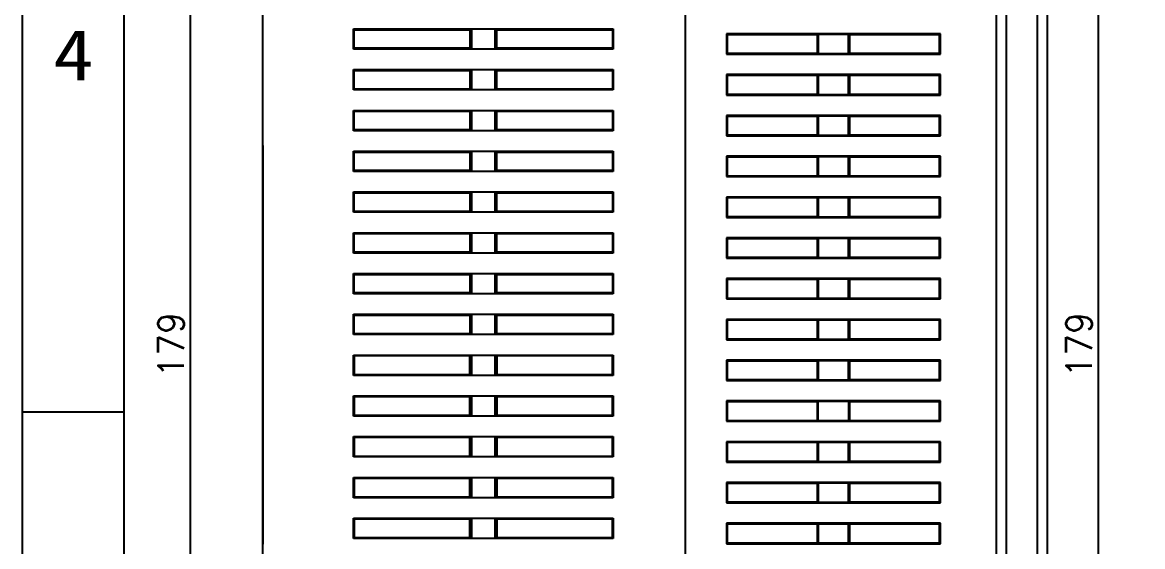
# Model space of a CAD drawing. Header units: millimetres. Extents: x 1109 to 1703, y -3218 to -2798.
# Drawn here: x 1109.3 to 1219.2, y -3021.5 to -2970.1 of the extents above; entities that cross this region are included whole.
import ezdxf
from ezdxf.enums import TextEntityAlignment as Align

# ---------------------------------------------------------------- set-up
doc = ezdxf.new("R2010")
doc.units = ezdxf.units.MM
doc.styles.get("Standard").update_dxf_attribs({"font": 'txt', "bigfont": 'gbcbig.shx'})
doc.styles.add('TEXTSTYLE_0', font='txt', dxfattribs={"width": 0.8})
doc.dimstyles.new('ISO-25', dxfattribs={"dimtxt": 2.5, "dimasz": 2.5, "dimexe": 1.25, "dimexo": 0.625, "dimtad": 1, "dimtxsty": 'Standard', "dimcen": 2.5, "dimadec": 0, "dimazin": 0, "dimtfac": 1, "dimtmove": 0, "dimatfit": 3, "dimfxl": 1, "dimarcsym": 0})

# ---------------------------------------------------------------- blocks, each defined once
blk = doc.blocks.new('*D156')
at = {"color": 0, "lineweight": -2}
for p, q in [((1132.28, -2912.26), (1124.52, -2912.26)), ((1125.77, -2914.76), (1125.77, -3088.76)), ((1132.28, -3091.26), (1124.52, -3091.26))]:
    blk.add_line(p, q, dxfattribs=at)
at = {"color": 0}
for points in [[(1125.36, -2914.76), (1126.19, -2914.76), (1125.77, -2912.26)], [(1125.36, -3088.76), (1126.19, -3088.76), (1125.77, -3091.26)]]:
    blk.add_solid(points, dxfattribs=at)
at = {"layer": 'Defpoints', "color": 0}
for p in [(1132.9, -2912.26), (1125.77, -3091.26), (1132.9, -3091.26)]:
    blk.add_point(p, dxfattribs=at)
at = {"color": 0, "insert": (1123.9, -3001.76), "char_height": 2.5, "attachment_point": 5, "rotation": 90}
blk.add_mtext('179', dxfattribs=at)
blk = doc.blocks.new('SUN_6HWZ35TKK40GSGJE8VEUYAXIAKM')
at = {"color": 7, "linetype": 'Continuous'}
for p, q in [((-594, 0), (-594, 420)), ((-584, 10), (-584, 410)), ((-594, 210), (-584, 210))]:
    blk.add_line(p, q, dxfattribs=at)
at = {"color": 2, "linetype": 'Continuous', "style": 'TEXTSTYLE_0', "width": 1.2}
blk.add_text('4', height=5, dxfattribs=at).set_placement((-590.99, 242.5), (-586.99, 242.5), align=Align.FIT)
blk = doc.blocks.new('*D151')
at = {"color": 0, "lineweight": -2}
for p, q in [((1229.78, -2912.26), (1213.64, -2912.26)), ((1214.89, -2914.76), (1214.89, -3088.76)), ((1226.57, -3091.26), (1213.64, -3091.26))]:
    blk.add_line(p, q, dxfattribs=at)
at = {"color": 0}
for points in [[(1214.47, -2914.76), (1215.31, -2914.76), (1214.89, -2912.26)], [(1214.47, -3088.76), (1215.31, -3088.76), (1214.89, -3091.26)]]:
    blk.add_solid(points, dxfattribs=at)
at = {"layer": 'Defpoints', "color": 0}
for p in [(1230.4, -2912.26), (1214.89, -3091.26), (1227.19, -3091.26)]:
    blk.add_point(p, dxfattribs=at)
at = {"color": 0, "insert": (1213.01, -3001.76), "char_height": 2.5, "attachment_point": 5, "rotation": 90}
blk.add_mtext('179', dxfattribs=at)

msp = doc.modelspace()

# ---------------------------------------------------------------- linework, layer by layer
at = {"color": 7, "linetype": 'Continuous'}
for p, q in [((1132.902, -3091.255), (1132.902, -2912.255)), ((1174.402, -3091.255), (1174.402, -2912.255)), ((1204.902, -3091.255), (1204.902, -2933.255)), ((1205.902, -3091.255), (1205.902, -2933.305)), ((1208.902, -2933.305), (1208.902, -3091.255)), ((1209.902, -3090.255), (1209.902, -2934.255)), ((1141.805, -2972.752), (1141.805, -2970.759)), ((1141.805, -2970.759), (1141.892, -2970.846)), ((1141.805, -2970.759), (1167.298, -2970.759)), ((1141.892, -2972.664), (1141.892, -2970.846)), ((1141.892, -2970.846), (1153.242, -2970.846)), ((1153.399, -2970.79), (1153.242, -2970.846)), ((1153.242, -2970.846), (1153.242, -2972.664)), ((1153.399, -2970.79), (1153.399, -2972.72)), ((1155.705, -2970.79), (1153.399, -2970.79)), ((1155.705, -2972.72), (1155.705, -2970.79)), ((1155.861, -2970.846), (1155.705, -2970.79)), ((1155.861, -2972.664), (1155.861, -2970.846)), ((1155.861, -2970.846), (1167.211, -2970.846)), ((1167.298, -2970.759), (1167.211, -2970.846)), ((1167.211, -2970.846), (1167.211, -2972.664)), ((1167.298, -2970.759), (1167.298, -2972.752)), ((1178.402, -2971.255), (1178.402, -2973.255)), ((1178.493, -2971.347), (1178.402, -2971.255)), ((1199.402, -2971.255), (1178.402, -2971.255)), ((1187.323, -2971.347), (1187.402, -2971.292)), ((1187.402, -2971.292), (1187.402, -2973.218)), ((1187.402, -2971.292), (1190.402, -2971.292)), ((1190.402, -2973.218), (1190.402, -2971.292)), ((1190.402, -2971.292), (1190.48, -2971.347)), ((1199.31, -2971.347), (1199.402, -2971.255)), ((1199.402, -2973.255), (1199.402, -2971.255)), ((1178.493, -2971.347), (1178.493, -2973.163)), ((1187.323, -2971.347), (1178.493, -2971.347)), ((1187.297, -2971.347), (1187.297, -2973.163)), ((1199.31, -2971.347), (1190.48, -2971.347)), ((1190.507, -2973.163), (1190.507, -2971.347)), ((1199.31, -2973.163), (1199.31, -2971.347)), ((1141.892, -2972.664), (1141.805, -2972.752)), ((1167.298, -2972.752), (1141.805, -2972.752)), ((1153.242, -2972.664), (1141.892, -2972.664)), ((1153.242, -2972.664), (1153.399, -2972.72)), ((1153.399, -2972.72), (1155.705, -2972.72)), ((1155.705, -2972.72), (1155.861, -2972.664)), ((1167.211, -2972.664), (1155.861, -2972.664)), ((1167.298, -2972.752), (1167.211, -2972.664)), ((1178.493, -2973.163), (1178.402, -2973.255)), ((1178.402, -2973.255), (1199.402, -2973.255)), ((1178.493, -2973.163), (1187.323, -2973.163)), ((1187.402, -2973.218), (1187.323, -2973.163)), ((1190.402, -2973.218), (1187.402, -2973.218)), ((1190.48, -2973.163), (1190.402, -2973.218)), ((1190.48, -2973.163), (1199.31, -2973.163)), ((1199.402, -2973.255), (1199.31, -2973.163)), ((1141.805, -2976.752), (1141.805, -2974.759)), ((1141.805, -2974.759), (1141.892, -2974.846)), ((1141.805, -2974.759), (1167.298, -2974.759)), ((1141.892, -2976.664), (1141.892, -2974.846)), ((1141.892, -2974.846), (1153.242, -2974.846)), ((1153.399, -2974.79), (1153.242, -2974.846)), ((1153.242, -2974.846), (1153.242, -2976.664)), ((1153.399, -2974.79), (1153.399, -2976.72)), ((1155.705, -2974.79), (1153.399, -2974.79)), ((1155.705, -2976.72), (1155.705, -2974.79)), ((1155.861, -2974.846), (1155.705, -2974.79)), ((1155.861, -2976.664), (1155.861, -2974.846)), ((1155.861, -2974.846), (1167.211, -2974.846)), ((1167.298, -2974.759), (1167.211, -2974.846)), ((1167.211, -2974.846), (1167.211, -2976.664)), ((1167.298, -2974.759), (1167.298, -2976.752)), ((1178.402, -2975.255), (1178.402, -2977.255)), ((1199.402, -2975.255), (1178.402, -2975.255)), ((1178.493, -2975.347), (1178.402, -2975.255)), ((1178.493, -2975.347), (1178.493, -2977.163)), ((1187.323, -2975.347), (1178.493, -2975.347)), ((1187.297, -2975.347), (1187.297, -2977.163)), ((1187.323, -2975.347), (1187.402, -2975.292)), ((1187.402, -2975.292), (1187.402, -2977.218)), ((1187.402, -2975.292), (1190.402, -2975.292)), ((1190.402, -2977.218), (1190.402, -2975.292)), ((1190.402, -2975.292), (1190.48, -2975.347)), ((1199.31, -2975.347), (1190.48, -2975.347)), ((1190.507, -2977.163), (1190.507, -2975.347)), ((1199.31, -2975.347), (1199.402, -2975.255)), ((1199.31, -2977.163), (1199.31, -2975.347)), ((1199.402, -2977.255), (1199.402, -2975.255)), ((1141.892, -2976.664), (1141.805, -2976.752)), ((1167.298, -2976.752), (1141.805, -2976.752)), ((1153.242, -2976.664), (1141.892, -2976.664)), ((1153.242, -2976.664), (1153.399, -2976.72)), ((1153.399, -2976.72), (1155.705, -2976.72)), ((1155.705, -2976.72), (1155.861, -2976.664)), ((1167.211, -2976.664), (1155.861, -2976.664)), ((1167.298, -2976.752), (1167.211, -2976.664)), ((1178.493, -2977.163), (1178.402, -2977.255)), ((1178.402, -2977.255), (1199.402, -2977.255)), ((1178.493, -2977.163), (1187.323, -2977.163)), ((1187.402, -2977.218), (1187.323, -2977.163)), ((1190.402, -2977.218), (1187.402, -2977.218)), ((1190.48, -2977.163), (1190.402, -2977.218)), ((1190.48, -2977.163), (1199.31, -2977.163)), ((1199.402, -2977.255), (1199.31, -2977.163)), ((1141.805, -2980.752), (1141.805, -2978.759)), ((1141.805, -2978.759), (1141.892, -2978.846)), ((1141.805, -2978.759), (1167.298, -2978.759)), ((1141.892, -2980.664), (1141.892, -2978.846)), ((1141.892, -2978.846), (1153.242, -2978.846)), ((1153.399, -2978.79), (1153.242, -2978.846)), ((1153.242, -2978.846), (1153.242, -2980.664)), ((1153.399, -2978.79), (1153.399, -2980.72)), ((1155.705, -2978.79), (1153.399, -2978.79)), ((1155.705, -2980.72), (1155.705, -2978.79)), ((1155.861, -2978.846), (1155.705, -2978.79)), ((1155.861, -2980.664), (1155.861, -2978.846)), ((1155.861, -2978.846), (1167.211, -2978.846)), ((1167.298, -2978.759), (1167.211, -2978.846)), ((1167.211, -2978.846), (1167.211, -2980.664)), ((1167.298, -2978.759), (1167.298, -2980.752)), ((1178.402, -2979.255), (1178.402, -2981.255)), ((1199.402, -2979.255), (1178.402, -2979.255)), ((1178.493, -2979.347), (1178.402, -2979.255)), ((1178.493, -2979.347), (1178.493, -2981.163)), ((1187.323, -2979.347), (1178.493, -2979.347)), ((1187.297, -2979.347), (1187.297, -2981.163)), ((1187.323, -2979.347), (1187.402, -2979.292)), ((1187.402, -2979.292), (1187.402, -2981.218)), ((1187.402, -2979.292), (1190.402, -2979.292)), ((1190.402, -2981.218), (1190.402, -2979.292)), ((1190.402, -2979.292), (1190.48, -2979.347)), ((1199.31, -2979.347), (1190.48, -2979.347)), ((1190.507, -2981.163), (1190.507, -2979.347)), ((1199.31, -2979.347), (1199.402, -2979.255)), ((1199.31, -2981.163), (1199.31, -2979.347)), ((1199.402, -2981.255), (1199.402, -2979.255)), ((1141.892, -2980.664), (1141.805, -2980.752)), ((1167.298, -2980.752), (1141.805, -2980.752)), ((1153.242, -2980.664), (1141.892, -2980.664)), ((1153.242, -2980.664), (1153.399, -2980.72)), ((1153.399, -2980.72), (1155.705, -2980.72)), ((1155.705, -2980.72), (1155.861, -2980.664)), ((1167.211, -2980.664), (1155.861, -2980.664)), ((1167.298, -2980.752), (1167.211, -2980.664)), ((1178.493, -2981.163), (1178.402, -2981.255)), ((1178.493, -2981.163), (1187.323, -2981.163)), ((1187.402, -2981.218), (1187.323, -2981.163)), ((1190.48, -2981.163), (1190.402, -2981.218)), ((1190.48, -2981.163), (1199.31, -2981.163)), ((1199.402, -2981.255), (1199.31, -2981.163)), ((1132.902, -2982.197), (1132.902, -3021.313)), ((1132.902, -2982.197), (1132.902, -3021.313)), ((1132.902, -2982.197), (1132.902, -3021.313)), ((1132.902, -2982.197), (1132.902, -3021.313)), ((1132.902, -2982.197), (1132.902, -3021.313)), ((1132.902, -2982.197), (1132.902, -3021.313)), ((1132.902, -2982.197), (1132.902, -3021.313)), ((1178.402, -2981.255), (1199.402, -2981.255)), ((1190.402, -2981.218), (1187.402, -2981.218)), ((1141.805, -2984.752), (1141.805, -2982.759)), ((1141.805, -2982.759), (1141.892, -2982.846)), ((1141.805, -2982.759), (1167.298, -2982.759)), ((1141.892, -2984.664), (1141.892, -2982.846)), ((1141.892, -2982.846), (1153.242, -2982.846)), ((1153.399, -2982.79), (1153.242, -2982.846)), ((1153.242, -2982.846), (1153.242, -2984.664)), ((1153.399, -2982.79), (1153.399, -2984.72)), ((1155.705, -2982.79), (1153.399, -2982.79)), ((1155.705, -2984.72), (1155.705, -2982.79)), ((1155.861, -2982.846), (1155.705, -2982.79)), ((1155.861, -2984.664), (1155.861, -2982.846)), ((1155.861, -2982.846), (1167.211, -2982.846)), ((1167.298, -2982.759), (1167.211, -2982.846)), ((1167.211, -2982.846), (1167.211, -2984.664)), ((1167.298, -2982.759), (1167.298, -2984.752)), ((1178.402, -2983.255), (1178.402, -2985.255)), ((1199.402, -2983.255), (1178.402, -2983.255)), ((1178.493, -2983.347), (1178.402, -2983.255)), ((1178.493, -2983.347), (1178.493, -2985.163)), ((1187.323, -2983.347), (1178.493, -2983.347)), ((1187.297, -2983.347), (1187.297, -2985.163)), ((1187.323, -2983.347), (1187.402, -2983.292)), ((1187.402, -2983.292), (1187.402, -2985.218)), ((1187.402, -2983.292), (1190.402, -2983.292)), ((1190.402, -2985.218), (1190.402, -2983.292)), ((1190.402, -2983.292), (1190.48, -2983.347)), ((1199.31, -2983.347), (1190.48, -2983.347)), ((1190.507, -2985.163), (1190.507, -2983.347)), ((1199.31, -2983.347), (1199.402, -2983.255)), ((1199.31, -2985.163), (1199.31, -2983.347)), ((1199.402, -2985.255), (1199.402, -2983.255)), ((1141.892, -2984.664), (1141.805, -2984.752)), ((1167.298, -2984.752), (1141.805, -2984.752)), ((1153.242, -2984.664), (1141.892, -2984.664)), ((1153.242, -2984.664), (1153.399, -2984.72)), ((1153.399, -2984.72), (1155.705, -2984.72)), ((1155.705, -2984.72), (1155.861, -2984.664)), ((1167.211, -2984.664), (1155.861, -2984.664)), ((1167.298, -2984.752), (1167.211, -2984.664)), ((1178.493, -2985.163), (1178.402, -2985.255)), ((1178.402, -2985.255), (1199.402, -2985.255)), ((1178.493, -2985.163), (1187.323, -2985.163)), ((1187.402, -2985.218), (1187.323, -2985.163)), ((1190.402, -2985.218), (1187.402, -2985.218)), ((1190.48, -2985.163), (1190.402, -2985.218)), ((1190.48, -2985.163), (1199.31, -2985.163)), ((1199.402, -2985.255), (1199.31, -2985.163)), ((1141.805, -2988.752), (1141.805, -2986.759)), ((1141.805, -2986.759), (1141.892, -2986.846)), ((1141.805, -2986.759), (1167.298, -2986.759)), ((1141.892, -2988.664), (1141.892, -2986.846)), ((1141.892, -2986.846), (1153.242, -2986.846)), ((1153.399, -2986.79), (1153.242, -2986.846)), ((1153.242, -2986.846), (1153.242, -2988.664)), ((1153.399, -2986.79), (1153.399, -2988.72)), ((1155.705, -2986.79), (1153.399, -2986.79)), ((1155.705, -2988.72), (1155.705, -2986.79)), ((1155.861, -2986.846), (1155.705, -2986.79)), ((1155.861, -2988.664), (1155.861, -2986.846)), ((1155.861, -2986.846), (1167.211, -2986.846)), ((1167.298, -2986.759), (1167.211, -2986.846)), ((1167.211, -2986.846), (1167.211, -2988.664)), ((1167.298, -2986.759), (1167.298, -2988.752)), ((1178.402, -2987.255), (1178.402, -2989.255)), ((1199.402, -2987.255), (1178.402, -2987.255)), ((1178.493, -2987.347), (1178.402, -2987.255)), ((1178.493, -2987.347), (1178.493, -2989.163)), ((1187.323, -2987.347), (1178.493, -2987.347)), ((1187.297, -2987.347), (1187.297, -2989.163)), ((1187.323, -2987.347), (1187.402, -2987.292)), ((1187.402, -2987.292), (1187.402, -2989.218)), ((1187.402, -2987.292), (1190.402, -2987.292)), ((1190.402, -2989.218), (1190.402, -2987.292)), ((1190.402, -2987.292), (1190.48, -2987.347)), ((1199.31, -2987.347), (1190.48, -2987.347)), ((1190.507, -2989.163), (1190.507, -2987.347)), ((1199.31, -2987.347), (1199.402, -2987.255)), ((1199.31, -2989.163), (1199.31, -2987.347)), ((1199.402, -2989.255), (1199.402, -2987.255)), ((1141.892, -2988.664), (1141.805, -2988.752)), ((1167.298, -2988.752), (1141.805, -2988.752)), ((1153.242, -2988.664), (1141.892, -2988.664)), ((1153.242, -2988.664), (1153.399, -2988.72)), ((1153.399, -2988.72), (1155.705, -2988.72)), ((1155.705, -2988.72), (1155.861, -2988.664)), ((1167.211, -2988.664), (1155.861, -2988.664)), ((1167.298, -2988.752), (1167.211, -2988.664)), ((1178.493, -2989.163), (1178.402, -2989.255)), ((1178.402, -2989.255), (1199.402, -2989.255)), ((1178.493, -2989.163), (1187.323, -2989.163)), ((1187.402, -2989.218), (1187.323, -2989.163)), ((1190.402, -2989.218), (1187.402, -2989.218)), ((1190.48, -2989.163), (1190.402, -2989.218)), ((1190.48, -2989.163), (1199.31, -2989.163)), ((1199.402, -2989.255), (1199.31, -2989.163)), ((1141.805, -2992.752), (1141.805, -2990.759)), ((1141.805, -2990.759), (1141.892, -2990.846)), ((1141.805, -2990.759), (1167.298, -2990.759)), ((1141.892, -2992.664), (1141.892, -2990.846)), ((1141.892, -2990.846), (1153.242, -2990.846)), ((1153.399, -2990.79), (1153.242, -2990.846)), ((1153.242, -2990.846), (1153.242, -2992.664)), ((1153.399, -2990.79), (1153.399, -2992.72)), ((1155.705, -2990.79), (1153.399, -2990.79)), ((1155.705, -2992.72), (1155.705, -2990.79)), ((1155.861, -2990.846), (1155.705, -2990.79)), ((1155.861, -2992.664), (1155.861, -2990.846)), ((1155.861, -2990.846), (1167.211, -2990.846)), ((1167.298, -2990.759), (1167.211, -2990.846)), ((1167.211, -2990.846), (1167.211, -2992.664)), ((1167.298, -2990.759), (1167.298, -2992.752)), ((1178.402, -2991.255), (1178.402, -2993.255)), ((1199.402, -2991.255), (1178.402, -2991.255)), ((1178.493, -2991.347), (1178.402, -2991.255)), ((1178.493, -2991.347), (1178.493, -2993.163)), ((1187.323, -2991.347), (1178.493, -2991.347)), ((1187.297, -2991.347), (1187.297, -2993.163)), ((1187.323, -2991.347), (1187.402, -2991.292)), ((1187.402, -2991.292), (1190.402, -2991.292)), ((1187.402, -2991.292), (1187.402, -2993.218)), ((1190.402, -2993.218), (1190.402, -2991.292)), ((1190.402, -2991.292), (1190.48, -2991.347)), ((1199.31, -2991.347), (1190.48, -2991.347)), ((1190.507, -2993.163), (1190.507, -2991.347)), ((1199.31, -2991.347), (1199.402, -2991.255)), ((1199.31, -2993.163), (1199.31, -2991.347)), ((1199.402, -2993.255), (1199.402, -2991.255)), ((1141.892, -2992.664), (1141.805, -2992.752)), ((1167.298, -2992.752), (1141.805, -2992.752)), ((1153.242, -2992.664), (1141.892, -2992.664)), ((1153.242, -2992.664), (1153.399, -2992.72)), ((1153.399, -2992.72), (1155.705, -2992.72)), ((1155.705, -2992.72), (1155.861, -2992.664)), ((1167.211, -2992.664), (1155.861, -2992.664)), ((1167.298, -2992.752), (1167.211, -2992.664)), ((1178.493, -2993.163), (1178.402, -2993.255)), ((1178.402, -2993.255), (1199.402, -2993.255)), ((1178.493, -2993.163), (1187.323, -2993.163)), ((1187.402, -2993.218), (1187.323, -2993.163)), ((1190.402, -2993.218), (1187.402, -2993.218)), ((1190.48, -2993.163), (1190.402, -2993.218)), ((1190.48, -2993.163), (1199.31, -2993.163)), ((1199.402, -2993.255), (1199.31, -2993.163)), ((1141.805, -2996.752), (1141.805, -2994.759)), ((1141.805, -2994.759), (1141.892, -2994.846)), ((1141.805, -2994.759), (1167.298, -2994.759)), ((1141.892, -2996.664), (1141.892, -2994.846)), ((1141.892, -2994.846), (1153.242, -2994.846)), ((1153.399, -2994.79), (1153.242, -2994.846)), ((1153.242, -2994.846), (1153.242, -2996.664)), ((1153.399, -2994.79), (1153.399, -2996.72)), ((1155.705, -2994.79), (1153.399, -2994.79)), ((1155.705, -2996.72), (1155.705, -2994.79)), ((1155.861, -2994.846), (1155.705, -2994.79)), ((1155.861, -2996.664), (1155.861, -2994.846)), ((1155.861, -2994.846), (1167.211, -2994.846)), ((1167.298, -2994.759), (1167.211, -2994.846)), ((1167.211, -2994.846), (1167.211, -2996.664)), ((1167.298, -2994.759), (1167.298, -2996.752)), ((1178.402, -2995.255), (1178.402, -2997.255)), ((1199.402, -2995.255), (1178.402, -2995.255)), ((1178.493, -2995.347), (1178.402, -2995.255)), ((1178.493, -2995.347), (1178.493, -2997.163)), ((1187.323, -2995.347), (1178.493, -2995.347)), ((1187.297, -2995.347), (1187.297, -2997.163)), ((1187.323, -2995.347), (1187.402, -2995.292)), ((1187.402, -2995.292), (1190.402, -2995.292)), ((1187.402, -2995.292), (1187.402, -2997.218)), ((1190.402, -2997.218), (1190.402, -2995.292)), ((1190.402, -2995.292), (1190.48, -2995.347)), ((1199.31, -2995.347), (1190.48, -2995.347)), ((1190.507, -2997.163), (1190.507, -2995.347)), ((1199.31, -2995.347), (1199.402, -2995.255)), ((1199.31, -2997.163), (1199.31, -2995.347)), ((1199.402, -2997.255), (1199.402, -2995.255)), ((1141.892, -2996.664), (1141.805, -2996.752)), ((1167.298, -2996.752), (1141.805, -2996.752)), ((1153.242, -2996.664), (1141.892, -2996.664)), ((1153.242, -2996.664), (1153.399, -2996.72)), ((1153.399, -2996.72), (1155.705, -2996.72)), ((1155.705, -2996.72), (1155.861, -2996.664)), ((1167.211, -2996.664), (1155.861, -2996.664)), ((1167.298, -2996.752), (1167.211, -2996.664)), ((1178.493, -2997.163), (1178.402, -2997.255)), ((1178.402, -2997.255), (1199.402, -2997.255)), ((1178.493, -2997.163), (1187.323, -2997.163)), ((1187.402, -2997.218), (1187.323, -2997.163)), ((1190.402, -2997.218), (1187.402, -2997.218)), ((1190.48, -2997.163), (1190.402, -2997.218)), ((1190.48, -2997.163), (1199.31, -2997.163)), ((1199.402, -2997.255), (1199.31, -2997.163)), ((1141.805, -3000.752), (1141.805, -2998.759)), ((1141.805, -2998.759), (1141.892, -2998.846)), ((1141.805, -2998.759), (1167.298, -2998.759)), ((1153.399, -2998.79), (1153.242, -2998.846)), ((1153.399, -2998.79), (1153.399, -3000.72)), ((1155.705, -2998.79), (1153.399, -2998.79)), ((1155.705, -3000.72), (1155.705, -2998.79)), ((1155.861, -2998.846), (1155.705, -2998.79)), ((1167.298, -2998.759), (1167.211, -2998.846)), ((1167.298, -2998.759), (1167.298, -3000.752)), ((1141.892, -3000.664), (1141.892, -2998.846)), ((1141.892, -2998.846), (1153.242, -2998.846)), ((1153.242, -2998.846), (1153.242, -3000.664)), ((1155.861, -3000.664), (1155.861, -2998.846)), ((1155.861, -2998.846), (1167.211, -2998.846)), ((1167.211, -2998.846), (1167.211, -3000.664)), ((1178.402, -2999.255), (1178.402, -3001.255)), ((1199.402, -2999.255), (1178.402, -2999.255)), ((1178.493, -2999.347), (1178.402, -2999.255)), ((1178.493, -2999.347), (1178.493, -3001.163)), ((1187.323, -2999.347), (1178.493, -2999.347)), ((1187.297, -2999.347), (1187.297, -3001.163)), ((1187.323, -2999.347), (1187.402, -2999.292)), ((1187.402, -2999.292), (1190.402, -2999.292)), ((1187.402, -2999.292), (1187.402, -3001.218)), ((1190.402, -2999.292), (1190.48, -2999.347)), ((1190.402, -3001.218), (1190.402, -2999.292)), ((1199.31, -2999.347), (1190.48, -2999.347)), ((1190.507, -3001.163), (1190.507, -2999.347)), ((1199.31, -2999.347), (1199.402, -2999.255)), ((1199.31, -3001.163), (1199.31, -2999.347)), ((1199.402, -3001.255), (1199.402, -2999.255)), ((1141.892, -3000.664), (1141.805, -3000.752)), ((1167.298, -3000.752), (1141.805, -3000.752)), ((1153.242, -3000.664), (1141.892, -3000.664)), ((1153.242, -3000.664), (1153.399, -3000.72)), ((1153.399, -3000.72), (1155.705, -3000.72)), ((1155.705, -3000.72), (1155.861, -3000.664)), ((1167.211, -3000.664), (1155.861, -3000.664)), ((1167.298, -3000.752), (1167.211, -3000.664)), ((1178.493, -3001.163), (1178.402, -3001.255)), ((1178.402, -3001.255), (1199.402, -3001.255)), ((1178.493, -3001.163), (1187.323, -3001.163)), ((1187.402, -3001.218), (1187.323, -3001.163)), ((1190.402, -3001.218), (1187.402, -3001.218)), ((1190.48, -3001.163), (1190.402, -3001.218)), ((1190.48, -3001.163), (1199.31, -3001.163)), ((1199.402, -3001.255), (1199.31, -3001.163)), ((1141.805, -3004.752), (1141.805, -3002.759)), ((1141.892, -3002.846), (1141.805, -3002.759)), ((1141.805, -3002.759), (1167.298, -3002.759)), ((1141.892, -3002.846), (1141.892, -3004.664)), ((1153.242, -3002.846), (1141.892, -3002.846)), ((1153.242, -3002.846), (1153.399, -3002.79)), ((1153.242, -3004.664), (1153.242, -3002.846)), ((1153.399, -3002.79), (1153.399, -3004.72)), ((1155.705, -3002.79), (1153.399, -3002.79)), ((1155.705, -3004.72), (1155.705, -3002.79)), ((1155.861, -3002.846), (1155.705, -3002.79)), ((1155.861, -3002.846), (1155.861, -3004.664)), ((1167.211, -3002.846), (1155.861, -3002.846)), ((1167.298, -3002.759), (1167.211, -3002.846)), ((1167.211, -3004.664), (1167.211, -3002.846)), ((1167.298, -3002.759), (1167.298, -3004.752)), ((1199.402, -3003.255), (1178.402, -3003.255)), ((1178.402, -3003.255), (1178.402, -3005.255)), ((1178.493, -3003.347), (1178.402, -3003.255)), ((1187.323, -3003.347), (1178.493, -3003.347)), ((1178.493, -3003.347), (1178.493, -3005.163)), ((1187.297, -3003.347), (1187.297, -3005.163)), ((1187.323, -3003.347), (1187.402, -3003.292)), ((1187.402, -3003.292), (1190.402, -3003.292)), ((1187.402, -3003.292), (1187.402, -3005.218)), ((1190.402, -3003.292), (1190.48, -3003.347)), ((1190.402, -3005.218), (1190.402, -3003.292)), ((1199.31, -3003.347), (1190.48, -3003.347)), ((1190.507, -3005.163), (1190.507, -3003.347)), ((1199.31, -3003.347), (1199.402, -3003.255)), ((1199.31, -3005.163), (1199.31, -3003.347)), ((1199.402, -3005.255), (1199.402, -3003.255)), ((1141.805, -3004.752), (1141.892, -3004.664)), ((1167.298, -3004.752), (1141.805, -3004.752)), ((1141.892, -3004.664), (1153.242, -3004.664)), ((1153.242, -3004.664), (1153.399, -3004.72)), ((1153.399, -3004.72), (1155.705, -3004.72)), ((1155.705, -3004.72), (1155.861, -3004.664)), ((1155.861, -3004.664), (1167.211, -3004.664)), ((1167.211, -3004.664), (1167.298, -3004.752)), ((1178.493, -3005.163), (1178.402, -3005.255)), ((1178.402, -3005.255), (1199.402, -3005.255)), ((1178.493, -3005.163), (1187.323, -3005.163)), ((1187.402, -3005.218), (1187.323, -3005.163)), ((1190.402, -3005.218), (1187.402, -3005.218)), ((1190.48, -3005.163), (1190.402, -3005.218)), ((1190.48, -3005.163), (1199.31, -3005.163)), ((1199.402, -3005.255), (1199.31, -3005.163)), ((1141.805, -3008.752), (1141.805, -3006.759)), ((1141.892, -3006.846), (1141.805, -3006.759)), ((1141.805, -3006.759), (1167.298, -3006.759)), ((1141.892, -3006.846), (1141.892, -3008.664)), ((1153.242, -3006.846), (1141.892, -3006.846)), ((1153.242, -3006.846), (1153.399, -3006.79)), ((1153.242, -3008.664), (1153.242, -3006.846)), ((1153.399, -3006.79), (1153.399, -3008.72)), ((1155.705, -3006.79), (1153.399, -3006.79)), ((1155.705, -3008.72), (1155.705, -3006.79)), ((1155.861, -3006.846), (1155.705, -3006.79)), ((1155.861, -3006.846), (1155.861, -3008.664)), ((1167.211, -3006.846), (1155.861, -3006.846)), ((1167.298, -3006.759), (1167.211, -3006.846)), ((1167.211, -3008.664), (1167.211, -3006.846)), ((1167.298, -3006.759), (1167.298, -3008.752)), ((1199.402, -3007.255), (1178.402, -3007.255)), ((1178.402, -3007.255), (1178.402, -3009.255)), ((1178.493, -3007.347), (1178.402, -3007.255)), ((1187.323, -3007.347), (1178.493, -3007.347)), ((1178.493, -3007.347), (1178.493, -3009.163)), ((1187.297, -3007.347), (1187.297, -3009.163)), ((1187.323, -3007.347), (1187.402, -3007.292)), ((1187.402, -3007.292), (1190.402, -3007.292)), ((1187.402, -3009.218), (1187.402, -3007.292)), ((1190.402, -3007.292), (1190.48, -3007.347)), ((1190.402, -3007.292), (1190.402, -3009.218)), ((1199.31, -3007.347), (1190.48, -3007.347)), ((1190.507, -3009.163), (1190.507, -3007.347)), ((1199.31, -3007.347), (1199.402, -3007.255)), ((1199.31, -3009.163), (1199.31, -3007.347)), ((1199.402, -3009.255), (1199.402, -3007.255)), ((1141.805, -3008.752), (1141.892, -3008.664)), ((1141.892, -3008.664), (1153.242, -3008.664)), ((1153.242, -3008.664), (1153.399, -3008.72)), ((1155.705, -3008.72), (1155.861, -3008.664)), ((1155.861, -3008.664), (1167.211, -3008.664)), ((1167.211, -3008.664), (1167.298, -3008.752)), ((1167.298, -3008.752), (1141.805, -3008.752)), ((1153.399, -3008.72), (1155.705, -3008.72)), ((1178.493, -3009.163), (1178.402, -3009.255)), ((1178.402, -3009.255), (1199.402, -3009.255)), ((1178.493, -3009.163), (1187.323, -3009.163)), ((1187.402, -3009.218), (1187.323, -3009.163)), ((1190.402, -3009.218), (1187.402, -3009.218)), ((1190.48, -3009.163), (1190.402, -3009.218)), ((1190.48, -3009.163), (1199.31, -3009.163)), ((1199.402, -3009.255), (1199.31, -3009.163)), ((1141.805, -3012.752), (1141.805, -3010.759)), ((1141.892, -3010.846), (1141.805, -3010.759)), ((1141.805, -3010.759), (1167.298, -3010.759)), ((1141.892, -3010.846), (1141.892, -3012.664)), ((1153.242, -3010.846), (1141.892, -3010.846)), ((1153.242, -3010.846), (1153.399, -3010.79)), ((1153.242, -3012.664), (1153.242, -3010.846)), ((1153.399, -3010.79), (1153.399, -3012.72)), ((1155.705, -3010.79), (1153.399, -3010.79)), ((1155.705, -3012.72), (1155.705, -3010.79)), ((1155.861, -3010.846), (1155.705, -3010.79)), ((1155.861, -3010.846), (1155.861, -3012.664)), ((1167.211, -3010.846), (1155.861, -3010.846)), ((1167.298, -3010.759), (1167.211, -3010.846)), ((1167.211, -3012.664), (1167.211, -3010.846)), ((1167.298, -3010.759), (1167.298, -3012.752)), ((1199.402, -3011.255), (1178.402, -3011.255)), ((1178.493, -3011.347), (1178.402, -3011.255)), ((1178.402, -3011.255), (1178.402, -3013.255)), ((1187.323, -3011.347), (1178.493, -3011.347)), ((1178.493, -3011.347), (1178.493, -3013.163)), ((1187.297, -3011.347), (1187.297, -3013.163)), ((1187.323, -3011.347), (1187.402, -3011.292)), ((1187.402, -3011.292), (1190.402, -3011.292)), ((1187.402, -3011.292), (1187.402, -3013.218)), ((1190.402, -3011.292), (1190.48, -3011.347)), ((1190.402, -3013.218), (1190.402, -3011.292)), ((1199.31, -3011.347), (1190.48, -3011.347)), ((1190.507, -3013.163), (1190.507, -3011.347)), ((1199.31, -3011.347), (1199.402, -3011.255)), ((1199.31, -3013.163), (1199.31, -3011.347)), ((1199.402, -3013.255), (1199.402, -3011.255)), ((1141.805, -3012.752), (1141.892, -3012.664)), ((1167.298, -3012.752), (1141.805, -3012.752)), ((1141.892, -3012.664), (1153.242, -3012.664)), ((1153.242, -3012.664), (1153.399, -3012.72)), ((1153.399, -3012.72), (1155.705, -3012.72)), ((1155.705, -3012.72), (1155.861, -3012.664)), ((1155.861, -3012.664), (1167.211, -3012.664)), ((1167.211, -3012.664), (1167.298, -3012.752)), ((1178.402, -3013.255), (1178.493, -3013.163)), ((1178.402, -3013.255), (1199.402, -3013.255)), ((1178.493, -3013.163), (1187.323, -3013.163)), ((1187.402, -3013.218), (1187.323, -3013.163)), ((1190.402, -3013.218), (1187.402, -3013.218)), ((1190.48, -3013.163), (1190.402, -3013.218)), ((1190.48, -3013.163), (1199.31, -3013.163)), ((1199.31, -3013.163), (1199.402, -3013.255)), ((1141.805, -3016.752), (1141.805, -3014.759)), ((1141.892, -3014.846), (1141.805, -3014.759)), ((1141.805, -3014.759), (1167.298, -3014.759)), ((1141.892, -3014.846), (1141.892, -3016.664)), ((1153.242, -3014.846), (1141.892, -3014.846)), ((1153.242, -3014.846), (1153.399, -3014.79)), ((1153.242, -3016.664), (1153.242, -3014.846)), ((1153.399, -3014.79), (1153.399, -3016.72)), ((1155.705, -3014.79), (1153.399, -3014.79)), ((1155.705, -3016.72), (1155.705, -3014.79)), ((1155.861, -3014.846), (1155.705, -3014.79)), ((1155.861, -3014.846), (1155.861, -3016.664)), ((1167.211, -3014.846), (1155.861, -3014.846)), ((1167.298, -3014.759), (1167.211, -3014.846)), ((1167.211, -3016.664), (1167.211, -3014.846)), ((1167.298, -3014.759), (1167.298, -3016.752)), ((1199.402, -3015.255), (1178.402, -3015.255)), ((1178.493, -3015.347), (1178.402, -3015.255)), ((1178.402, -3015.255), (1178.402, -3017.255)), ((1199.31, -3015.347), (1199.402, -3015.255)), ((1199.402, -3017.255), (1199.402, -3015.255)), ((1187.323, -3015.347), (1178.493, -3015.347)), ((1178.493, -3015.347), (1178.493, -3017.163)), ((1187.297, -3015.347), (1187.297, -3017.163)), ((1187.323, -3015.347), (1187.402, -3015.292)), ((1187.402, -3015.292), (1190.402, -3015.292)), ((1187.402, -3015.292), (1187.402, -3017.218)), ((1190.402, -3015.292), (1190.48, -3015.347)), ((1190.402, -3017.218), (1190.402, -3015.292)), ((1199.31, -3015.347), (1190.48, -3015.347)), ((1190.507, -3017.163), (1190.507, -3015.347)), ((1199.31, -3017.163), (1199.31, -3015.347)), ((1141.805, -3016.752), (1141.892, -3016.664)), ((1167.298, -3016.752), (1141.805, -3016.752)), ((1141.892, -3016.664), (1153.242, -3016.664)), ((1153.242, -3016.664), (1153.399, -3016.72)), ((1153.399, -3016.72), (1155.705, -3016.72)), ((1155.705, -3016.72), (1155.861, -3016.664)), ((1155.861, -3016.664), (1167.211, -3016.664)), ((1167.211, -3016.664), (1167.298, -3016.752)), ((1178.402, -3017.255), (1178.493, -3017.163)), ((1178.402, -3017.255), (1199.402, -3017.255)), ((1178.493, -3017.163), (1187.323, -3017.163)), ((1187.402, -3017.218), (1187.323, -3017.163)), ((1190.402, -3017.218), (1187.402, -3017.218)), ((1190.48, -3017.163), (1190.402, -3017.218)), ((1190.48, -3017.163), (1199.31, -3017.163)), ((1199.31, -3017.163), (1199.402, -3017.255)), ((1141.892, -3018.846), (1141.805, -3018.759)), ((1141.805, -3020.752), (1141.805, -3018.759)), ((1141.805, -3018.759), (1167.298, -3018.759)), ((1141.892, -3018.846), (1141.892, -3020.664)), ((1153.242, -3018.846), (1141.892, -3018.846)), ((1153.242, -3018.846), (1153.399, -3018.79)), ((1153.242, -3020.664), (1153.242, -3018.846)), ((1153.399, -3018.79), (1153.399, -3020.72)), ((1155.705, -3018.79), (1153.399, -3018.79)), ((1155.861, -3018.846), (1155.705, -3018.79)), ((1155.705, -3020.72), (1155.705, -3018.79)), ((1155.861, -3018.846), (1155.861, -3020.664)), ((1167.211, -3018.846), (1155.861, -3018.846)), ((1167.298, -3018.759), (1167.211, -3018.846)), ((1167.211, -3020.664), (1167.211, -3018.846)), ((1167.298, -3018.759), (1167.298, -3020.752)), ((1199.402, -3019.255), (1178.402, -3019.255)), ((1178.493, -3019.347), (1178.402, -3019.255)), ((1178.402, -3019.255), (1178.402, -3021.255)), ((1187.323, -3019.347), (1178.493, -3019.347)), ((1178.493, -3019.347), (1178.493, -3021.163)), ((1187.297, -3019.347), (1187.297, -3021.163)), ((1187.323, -3019.347), (1187.402, -3019.292)), ((1187.402, -3019.292), (1190.402, -3019.292)), ((1187.402, -3019.292), (1187.402, -3021.218)), ((1190.402, -3019.292), (1190.48, -3019.347)), ((1190.402, -3021.218), (1190.402, -3019.292)), ((1199.31, -3019.347), (1190.48, -3019.347)), ((1190.507, -3021.163), (1190.507, -3019.347)), ((1199.31, -3019.347), (1199.402, -3019.255)), ((1199.31, -3021.163), (1199.31, -3019.347)), ((1199.402, -3021.255), (1199.402, -3019.255)), ((1141.805, -3020.752), (1141.892, -3020.664)), ((1167.298, -3020.752), (1141.805, -3020.752)), ((1141.892, -3020.664), (1153.242, -3020.664)), ((1153.242, -3020.664), (1153.399, -3020.72)), ((1153.399, -3020.72), (1155.705, -3020.72)), ((1155.705, -3020.72), (1155.861, -3020.664)), ((1155.861, -3020.664), (1167.211, -3020.664)), ((1167.211, -3020.664), (1167.298, -3020.752)), ((1178.402, -3021.255), (1178.493, -3021.163)), ((1178.402, -3021.255), (1199.402, -3021.255)), ((1178.493, -3021.163), (1187.323, -3021.163)), ((1187.402, -3021.218), (1187.323, -3021.163)), ((1190.402, -3021.218), (1187.402, -3021.218)), ((1190.48, -3021.163), (1190.402, -3021.218)), ((1190.48, -3021.163), (1199.31, -3021.163)), ((1199.31, -3021.163), (1199.402, -3021.255))]:
    msp.add_line(p, q, dxfattribs=at)

# ---------------------------------------------------------------- block references
msp.add_blockref('SUN_6HWZ35TKK40GSGJE8VEUYAXIAKM', (1703.319, -3218.317))

# ---------------------------------------------------------------- dimensions: what is measured, and where the dimension line sits
for base, p1, p2, picture, middle in [((1125.773, -3091.255), (1132.902, -2912.255), (1132.902, -3091.255), '*D156', (1123.898, -3001.755)), ((1214.89, -3091.255), (1230.405, -2912.255), (1227.192, -3091.255), '*D151', (1213.015, -3001.755))]:
    dim = msp.add_linear_dim(base=base, p1=p1, p2=p2, angle=90, dimstyle='ISO-25')
    dim.commit()
    dim.dimension.update_dxf_attribs({"geometry": picture, "text_midpoint": middle})

doc.saveas('drawing.dxf')
